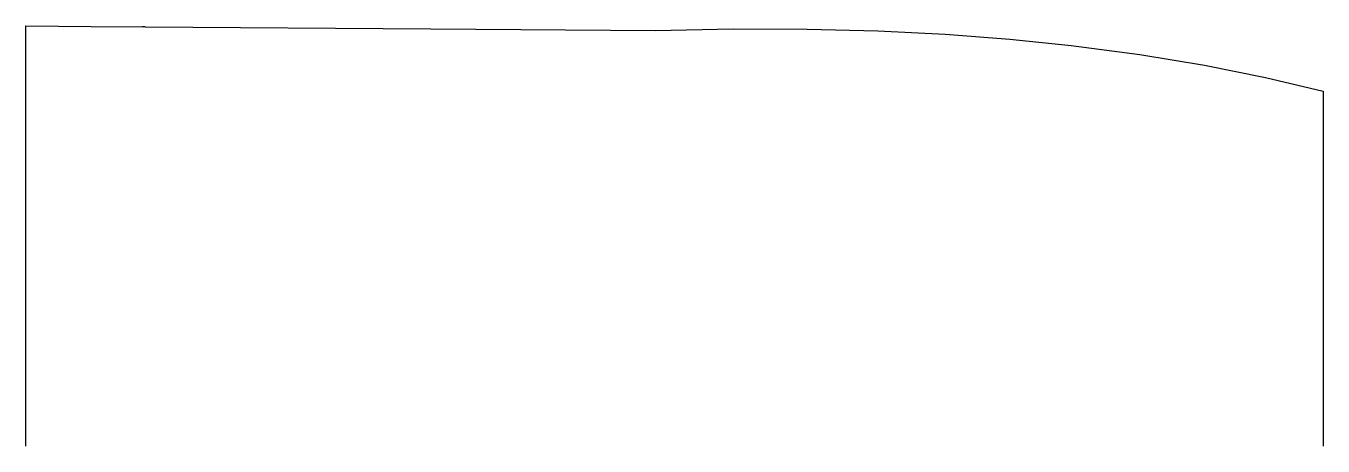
# Model space of a CAD drawing. Header units: millimetres. Extents: x 0 to 976, y 0 to 316.
import ezdxf

# ---------------------------------------------------------------- set-up
doc = ezdxf.new("R2010")
doc.units = ezdxf.units.MM

msp = doc.modelspace()

# ---------------------------------------------------------------- linework, layer by layer
at = {"color": 7, "linetype": 'Continuous'}
for p, q in [((0, 0), (0, 316.39)), ((89.64, 315.67), (87.64, 315.69)), ((976.41, 267.24), (976.41, 0))]:
    msp.add_line(p, q, dxfattribs=at)
at = {"color": 7, "linetype": 'Continuous', "flags": 128}
for points in [[(0, 316.39), (49.08, 315.99), (87.64, 315.69)], [(89.64, 315.67), (304.89, 314.1), (474.02, 313)], [(474.02, 313), (532.27, 314.18), (587.98, 314.05), (641.22, 312.67), (692.06, 310.1), (740.56, 306.42), (786.8, 301.69), (838.49, 294.86), (887.25, 286.77), (933.18, 277.53), (976.41, 267.24)]]:
    msp.add_lwpolyline(points, dxfattribs=at)

doc.saveas('drawing.dxf')
